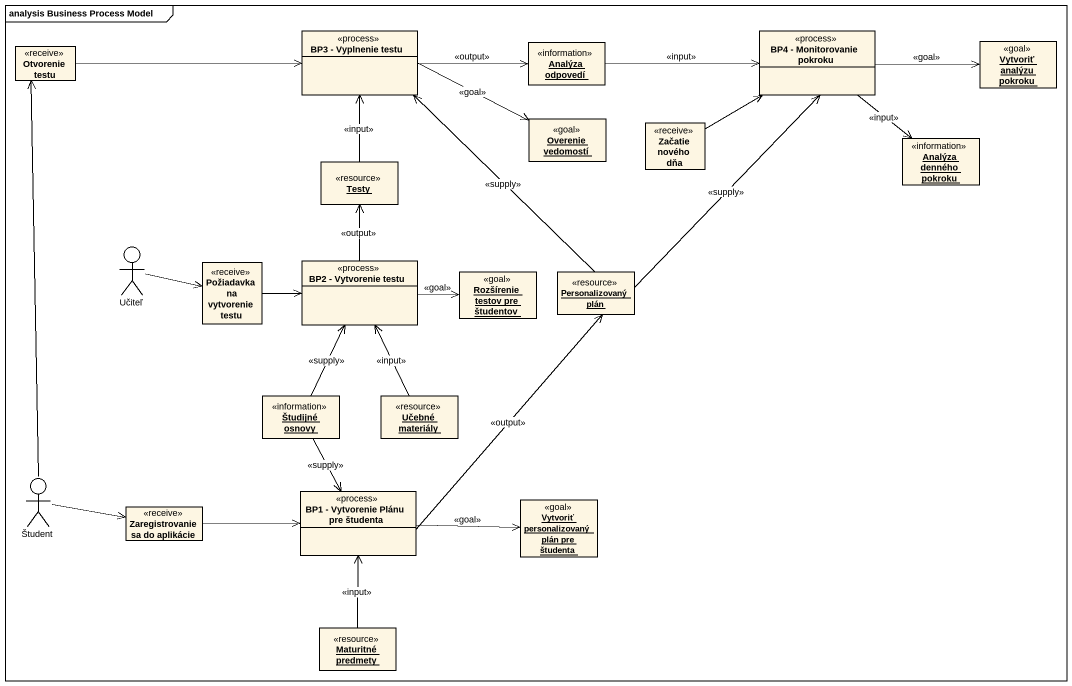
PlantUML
@startuml
mainframe analysis Business Process Model
allowmixing
hide circle
hide empty members
class "BP3 - Vyplnenie testu" as BP3_Vyplnenie_testu <<process>>
class "BP4 - Monitorovanie pokroku" as BP4_Monitorovanie_pokroku <<process>>
class "Otvorenie testu" as Otvorenie_testu <<receive>>
object "Analýza odpovedí" as Analýza_odpovedí <<information>>
object "Vytvoriť analýzu pokroku" as Vytvoriť_analýzu_pokroku <<goal>>
object "Overenie vedomostí" as Overenie_vedomostí <<goal>>
class "Začatie nového dňa" as Začatie_nového_dňa <<receive>>
object "Analýza denného pokroku" as Analýza_denného_pokroku <<information>>
object Testy <<resource>>
actor Učiteľ
class "Požiadavka na vytvorenie testu" as Požiadavka_na_vytvorenie <<receive>>
class "BP2 - Vytvorenie testu" as BP2_Vytvorenie_testu <<process>>
object "Rozšírenie testov pre študentov" as Rozšírenie_testov_pre <<goal>>
object "Personalizovaný plán" as Personalizovaný_plán <<resource>>
object "Študijné osnovy" as Študijné_osnovy <<information>>
object "Učebné materiály" as Učebné_materiály <<resource>>
actor Študent
class "BP1 - Vytvorenie Plánu pre študenta" as BP1_Vytvorenie_Plánu_pre <<process>>
class "Zaregistrovanie sa do aplikácie" as Zaregistrovanie_sa_do <<receive>>
object "Vytvoriť personalizovaný plán pre študenta" as Vytvoriť_personalizovaný <<goal>>
object "Maturitné predmety" as Maturitné_predmety <<resource>>
BP3_Vyplnenie_testu -right-> Analýza_odpovedí : <<output>>
BP3_Vyplnenie_testu -right-> Overenie_vedomostí : <<goal>>
BP4_Monitorovanie_pokroku -right-> Vytvoriť_analýzu_pokroku : <<goal>>
BP4_Monitorovanie_pokroku --> Analýza_denného_pokroku : <<input>>
Otvorenie_testu -right-> BP3_Vyplnenie_testu
Analýza_odpovedí -right-> BP4_Monitorovanie_pokroku : <<input>>
Začatie_nového_dňa -right-> BP4_Monitorovanie_pokroku
Testy -up-> BP3_Vyplnenie_testu : <<input>>
Učiteľ -right-> Požiadavka_na_vytvorenie
Požiadavka_na_vytvorenie -right-> BP2_Vytvorenie_testu
BP2_Vytvorenie_testu -up-> Testy : <<output>>
BP2_Vytvorenie_testu -right-> Rozšírenie_testov_pre : <<goal>>
Personalizovaný_plán -up-> BP3_Vyplnenie_testu : <<supply>>
Personalizovaný_plán -up-> BP4_Monitorovanie_pokroku : <<supply>>
Študijné_osnovy -up-> BP2_Vytvorenie_testu : <<supply>>
Študijné_osnovy --> BP1_Vytvorenie_Plánu_pre : <<supply>>
Učebné_materiály -up-> BP2_Vytvorenie_testu : <<input>>
Študent -up-> Otvorenie_testu
Študent -right-> Zaregistrovanie_sa_do
BP1_Vytvorenie_Plánu_pre -up-> Personalizovaný_plán : <<output>>
BP1_Vytvorenie_Plánu_pre -right-> Vytvoriť_personalizovaný : <<goal>>
Zaregistrovanie_sa_do -right-> BP1_Vytvorenie_Plánu_pre
Maturitné_predmety -up-> BP1_Vytvorenie_Plánu_pre : <<input>>
@enduml
